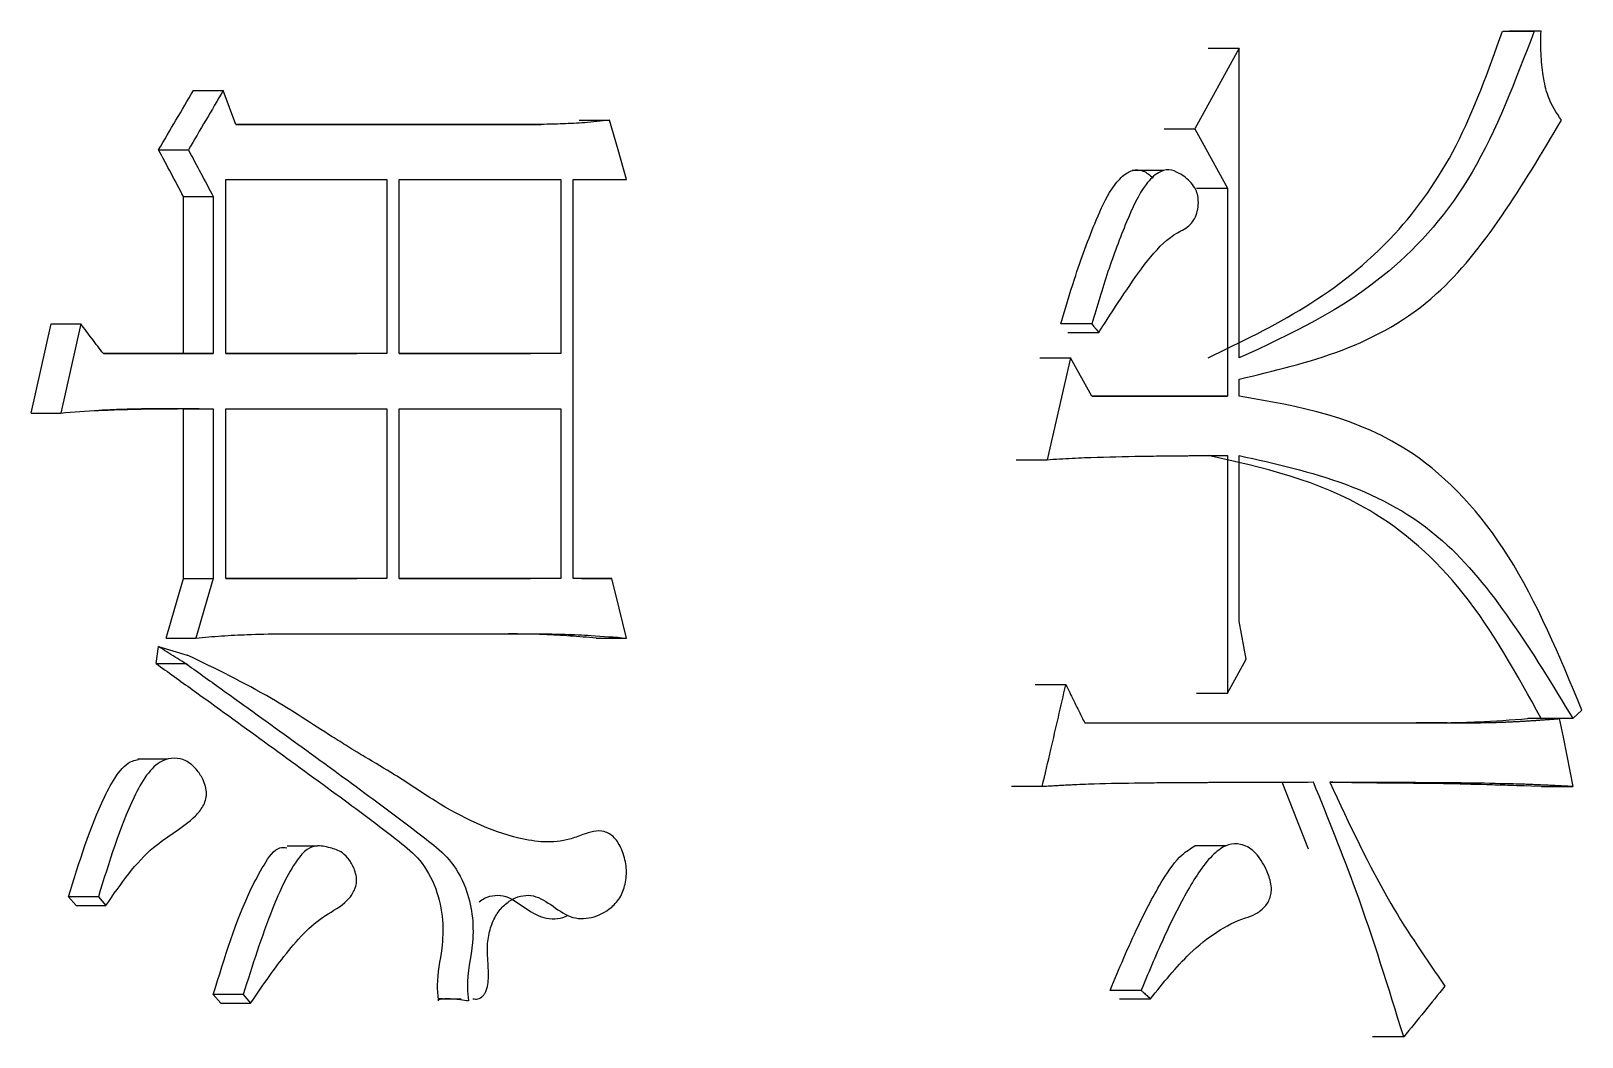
# Model space of a CAD drawing. Header units: millimetres. Extents: x 2379 to 4059, y 879 to 2067.
# Drawn here: x 3146.881 to 3150.835, y 1058.726 to 1061.289 of the extents above; entities that cross this region are included whole.
import ezdxf

# ---------------------------------------------------------------- set-up
doc = ezdxf.new("R2010")
doc.units = ezdxf.units.MM

msp = doc.modelspace()

# ---------------------------------------------------------------- linework, layer by layer
at = {"color": 7, "linetype": 'Continuous', "lineweight": 25}
for p, q in [((3150.7306, 1061.2895), (3150.6506, 1061.2895)), ((3150.7306, 1061.2895), (3150.7132, 1061.2895)), ((3149.9612, 1061.2462), (3149.8482, 1061.0406)), ((3149.8821, 1061.2462), (3149.9612, 1061.2462)), ((3149.9612, 1060.4565), (3149.9612, 1061.2462)), ((3147.2947, 1061.138), (3147.3708, 1061.138)), ((3148.2783, 1061.0623), (3148.3556, 1061.0623)), ((3148.1817, 1061.0514), (3147.4026, 1061.0514)), ((3147.4026, 1061.0514), (3148.1045, 1061.0514)), ((3148.1046, 1061.0514), (3148.1817, 1061.0514)), ((3149.7693, 1061.0406), (3149.8482, 1061.0406)), ((3149.8482, 1061.0406), (3149.9315, 1060.8892)), ((3147.2059, 1060.9865), (3147.2819, 1060.9865)), ((3147.3772, 1060.4673), (3147.3772, 1060.9108)), ((3147.3772, 1060.9108), (3147.7877, 1060.9108)), ((3147.7877, 1060.9108), (3147.7877, 1060.4673)), ((3147.8191, 1060.4673), (3147.8191, 1060.9108)), ((3147.8191, 1060.9108), (3148.2315, 1060.9108)), ((3148.2315, 1060.9108), (3148.2315, 1060.4673)), ((3148.2625, 1060.9108), (3148.399, 1060.9108)), ((3148.2625, 1059.894), (3148.2625, 1060.9108)), ((3149.7677, 1060.9338), (3149.6883, 1060.9338)), ((3147.2693, 1060.8675), (3147.3454, 1060.8675)), ((3147.2693, 1060.4673), (3147.2693, 1060.8675)), ((3147.3454, 1060.8675), (3147.3454, 1060.4673)), ((3149.8525, 1060.8892), (3149.9315, 1060.8892)), ((3149.9315, 1060.8892), (3149.9315, 1060.3592)), ((3146.9318, 1060.543), (3147.0075, 1060.543)), ((3149.5851, 1060.5431), (3149.5061, 1060.5431)), ((3149.524, 1060.5215), (3149.6031, 1060.5215)), ((3147.3454, 1060.4673), (3147.0651, 1060.4673)), ((3147.0651, 1060.4673), (3147.2693, 1060.4673)), ((3147.2693, 1060.4673), (3147.3454, 1060.4673)), ((3147.7877, 1060.4673), (3147.3772, 1060.4673)), ((3147.3772, 1060.4673), (3147.711, 1060.4673)), ((3147.7877, 1060.4673), (3147.711, 1060.4673)), ((3148.2315, 1060.4673), (3147.8191, 1060.4673)), ((3147.8191, 1060.4673), (3148.1542, 1060.4673)), ((3148.2315, 1060.4673), (3148.1543, 1060.4673)), ((3149.4525, 1060.4565), (3149.5311, 1060.4565)), ((3149.5311, 1060.4565), (3149.471, 1060.1969)), ((3149.5851, 1060.3592), (3149.5311, 1060.4565)), ((3149.9612, 1060.3592), (3149.9612, 1060.4024)), ((3149.9315, 1060.3592), (3149.5851, 1060.3592)), ((3149.5851, 1060.3592), (3149.852, 1060.3592)), ((3149.8525, 1060.3592), (3149.9315, 1060.3592)), ((3146.8807, 1060.3159), (3146.9563, 1060.3159)), ((3147.2693, 1060.3267), (3147.3454, 1060.3267)), ((3147.2693, 1059.894), (3147.2693, 1060.3267)), ((3147.3454, 1060.3267), (3147.3454, 1059.894)), ((3147.3772, 1059.894), (3147.3772, 1060.3267)), ((3147.3772, 1060.3267), (3147.7877, 1060.3267)), ((3147.7877, 1060.3267), (3147.7877, 1059.894)), ((3147.8191, 1059.894), (3147.8191, 1060.3267)), ((3147.8191, 1060.3267), (3148.2315, 1060.3267)), ((3148.2315, 1060.3267), (3148.2315, 1059.894)), ((3149.3924, 1060.1969), (3149.471, 1060.1969)), ((3149.9315, 1060.2077), (3149.9315, 1059.6019)), ((3149.9612, 1059.7858), (3149.9612, 1060.2077)), ((3147.2693, 1059.894), (3147.3454, 1059.894)), ((3147.7877, 1059.894), (3147.3772, 1059.894)), ((3147.3772, 1059.894), (3147.711, 1059.894)), ((3147.7877, 1059.894), (3147.711, 1059.894)), ((3148.2315, 1059.894), (3147.8191, 1059.894)), ((3147.8191, 1059.894), (3148.1542, 1059.894)), ((3148.2315, 1059.894), (3148.1543, 1059.894)), ((3148.3618, 1059.894), (3148.2625, 1059.894)), ((3148.2845, 1059.894), (3148.3618, 1059.894)), ((3149.979, 1059.6885), (3149.9612, 1059.7858)), ((3147.1995, 1059.6776), (3147.2059, 1059.7209)), ((3147.2059, 1059.7209), (3147.2787, 1059.6993)), ((3147.2249, 1059.7425), (3147.301, 1059.7425)), ((3147.5166, 1059.7534), (3148.1755, 1059.7534)), ((3148.0984, 1059.7534), (3148.1755, 1059.7534)), ((3148.3216, 1059.7426), (3148.399, 1059.7426)), ((3149.9315, 1059.6019), (3149.979, 1059.6885)), ((3149.5191, 1059.6236), (3149.4405, 1059.6236)), ((3149.8524, 1059.6019), (3149.9315, 1059.6019)), ((3150.8118, 1059.5371), (3150.835, 1059.5587)), ((3149.5671, 1059.5262), (3150.4916, 1059.5262)), ((3149.5671, 1059.5262), (3150.4114, 1059.5262)), ((3150.4916, 1059.5262), (3150.4119, 1059.5262)), ((3150.777, 1059.5371), (3150.6969, 1059.5371)), ((3150.8118, 1059.5371), (3150.7316, 1059.5371)), ((3147.229, 1059.4342), (3147.1531, 1059.4342)), ((3149.4589, 1059.364), (3149.3804, 1059.364)), ((3150.1375, 1059.2046), (3150.071, 1059.3748)), ((3150.2537, 1059.3743), (3150.1922, 1059.3745)), ((3150.7312, 1059.364), (3150.6566, 1059.3668)), ((3150.7316, 1059.364), (3150.8118, 1059.364)), ((3147.6107, 1059.2124), (3147.5338, 1059.2124)), ((3149.9276, 1059.2131), (3149.848, 1059.2131)), ((3146.9957, 1059.0611), (3146.9766, 1059.0827)), ((3146.9957, 1059.0611), (3147.0715, 1059.0611)), ((3147.0523, 1059.0827), (3147.0715, 1059.0611)), ((3147.3644, 1058.8123), (3147.3454, 1058.8339)), ((3147.3644, 1058.8123), (3147.4406, 1058.8123)), ((3147.4216, 1058.8339), (3147.4406, 1058.8123)), ((3149.6557, 1058.8231), (3149.7349, 1058.8231)), ((3150.3804, 1058.7259), (3150.3008, 1058.7259))]:
    msp.add_line(p, q, dxfattribs=at)
at = {"color": 7, "linetype": 'Continuous', "lineweight": 25, "flags": 128}
for points in [[(3150.6331, 1061.2895), (3150.665, 1061.2895), (3150.7132, 1061.2895)], [(3147.4026, 1061.0514), (3147.3867, 1061.0947), (3147.3708, 1061.138)], [(3148.399, 1060.9108), (3148.3773, 1060.9865), (3148.3556, 1061.0623)], [(3146.8807, 1060.3159), (3146.9063, 1060.4294), (3146.9318, 1060.543)], [(3147.0075, 1060.543), (3146.9819, 1060.4294), (3146.9563, 1060.3159)], [(3149.5851, 1060.5431), (3149.5897, 1060.5376), (3149.5964, 1060.5295), (3149.6031, 1060.5215)], [(3147.2249, 1059.7425), (3147.2471, 1059.8183), (3147.2693, 1059.894)], [(3147.3454, 1059.894), (3147.3232, 1059.8183), (3147.301, 1059.7425)], [(3148.399, 1059.7426), (3148.3804, 1059.8183), (3148.3618, 1059.894)], [(3147.1995, 1059.6776), (3147.2337, 1059.6776), (3147.2546, 1059.6776), (3147.2755, 1059.6776)], [(3150.777, 1059.5371), (3150.7866, 1059.4897), (3150.7961, 1059.4424), (3150.8118, 1059.364)], [(3147.0523, 1059.0827), (3147.0242, 1059.0827), (3147.0004, 1059.0827), (3146.9766, 1059.0827)], [(3147.4216, 1058.8339), (3147.3938, 1058.8339), (3147.3696, 1058.8339), (3147.3454, 1058.8339)]]:
    msp.add_lwpolyline(points, dxfattribs=at)
at = {"color": 7, "linetype": 'Continuous', "lineweight": 25}
for points, knots in [([(3149.8817, 1060.4565), (3150.0486, 1060.5371), (3150.283, 1060.6503), (3150.5243, 1060.9878), (3150.5963, 1061.1881), (3150.6327, 1061.2895)], [0, 0, 0, 0, 0.549349, 0.771863, 1, 1, 1, 1]), ([(3150.7132, 1061.2895), (3150.665, 1061.1625), (3150.5701, 1060.9121), (3150.3071, 1060.6157), (3150.0917, 1060.5166), (3149.9612, 1060.4565)], [0, 0, 0, 0, 0.288413, 0.568681, 1, 1, 1, 1]), ([(3150.7828, 1061.0623), (3150.7701, 1061.081), (3150.7488, 1061.1123), (3150.7351, 1061.1756), (3150.7295, 1061.232), (3150.7303, 1061.2703), (3150.7306, 1061.2895)], [0, 0, 0, 0, 0.328875, 0.550213, 0.774687, 1, 1, 1, 1]), ([(3147.2059, 1060.9865), (3147.2207, 1061.0118), (3147.2503, 1061.0623), (3147.2799, 1061.1127), (3147.2947, 1061.138)], [0, 0, 0, 0, 0.4999986, 1, 1, 1, 1]), ([(3147.3708, 1061.138), (3147.356, 1061.1127), (3147.3264, 1061.0623), (3147.2967, 1061.0118), (3147.2819, 1060.9865)], [0, 0, 0, 0, 0.499999, 1, 1, 1, 1]), ([(3148.3556, 1061.0623), (3148.3343, 1061.0599), (3148.2948, 1061.0556), (3148.2368, 1061.0526), (3148.2001, 1061.0518), (3148.1817, 1061.0514)], [0, 0, 0, 0, 0.368696, 0.68428, 1, 1, 1, 1]), ([(3149.9612, 1060.4024), (3150.1385, 1060.4442), (3150.4589, 1060.5196), (3150.6829, 1060.8948), (3150.7828, 1061.0623)], [0, 0, 0, 0, 0.55346, 1, 1, 1, 1]), ([(3147.2693, 1060.8675), (3147.2588, 1060.8874), (3147.2376, 1060.927), (3147.2164, 1060.9667), (3147.2059, 1060.9865)], [0, 0, 0, 0, 0.5, 1, 1, 1, 1]), ([(3147.2819, 1060.9865), (3147.2925, 1060.9667), (3147.3137, 1060.927), (3147.3349, 1060.8874), (3147.3454, 1060.8675)], [0, 0, 0, 0, 0.5, 1, 1, 1, 1]), ([(3149.5061, 1060.5431), (3149.5175, 1060.5814), (3149.5445, 1060.6724), (3149.5871, 1060.7883), (3149.6277, 1060.8787), (3149.661, 1060.9193), (3149.6886, 1060.9372), (3149.7168, 1060.9358), (3149.7332, 1060.9221), (3149.7415, 1060.9153)], [0, 0, 0, 0, 0.214509, 0.509856, 0.682333, 0.775387, 0.849127, 0.923756, 1, 1, 1, 1]), ([(3149.6031, 1060.5215), (3149.6078, 1060.5289), (3149.6312, 1060.5659), (3149.6935, 1060.6589), (3149.7636, 1060.7602), (3149.8311, 1060.7886), (3149.8478, 1060.8103), (3149.8549, 1060.83), (3149.8576, 1060.8507), (3149.8559, 1060.8698), (3149.8497, 1060.8877), (3149.8342, 1060.9095), (3149.8106, 1060.9266), (3149.7819, 1060.939), (3149.7516, 1060.9295), (3149.7111, 1060.8886), (3149.67, 1060.7975), (3149.6252, 1060.6772), (3149.5985, 1060.5879), (3149.5851, 1060.5431)], [0, 0, 0, 0, 0.025946, 0.129765, 0.338783, 0.385933, 0.404152, 0.422428, 0.440778, 0.454644, 0.468541, 0.48998, 0.535407, 0.570955, 0.607001, 0.655235, 0.757864, 0.878395, 1, 1, 1, 1]), ([(3147.0651, 1060.4673), (3147.0555, 1060.4799), (3147.0363, 1060.5052), (3147.0171, 1060.5304), (3147.0075, 1060.543)], [0, 0, 0, 0, 0.5000004, 1, 1, 1, 1]), ([(3150.835, 1059.5587), (3150.7776, 1059.6967), (3150.6647, 1059.9687), (3150.3634, 1060.2891), (3150.1129, 1060.3327), (3149.9612, 1060.3592)], [0, 0, 0, 0, 0.289357, 0.569882, 1, 1, 1, 1]), ([(3146.9563, 1060.3159), (3146.9888, 1060.3186), (3147.0254, 1060.3217), (3147.064, 1060.3238), (3147.0742, 1060.3243), (3147.0843, 1060.3248), (3147.0965, 1060.3253), (3147.1087, 1060.3257), (3147.1209, 1060.3261), (3147.1331, 1060.3264), (3147.1453, 1060.3267), (3147.1574, 1060.327), (3147.1696, 1060.3272), (3147.1818, 1060.3273), (3147.1939, 1060.3274), (3147.2061, 1060.3275), (3147.2182, 1060.3275), (3147.2304, 1060.3275), (3147.2425, 1060.3275), (3147.2547, 1060.3275), (3147.2648, 1060.3274), (3147.2729, 1060.3274), (3147.279, 1060.3273), (3147.285, 1060.3273), (3147.2911, 1060.3272), (3147.2972, 1060.3272), (3147.3032, 1060.3271), (3147.3093, 1060.3271), (3147.3154, 1060.327), (3147.3214, 1060.3269), (3147.3275, 1060.3269), (3147.3355, 1060.3268), (3147.3415, 1060.3267), (3147.3454, 1060.3267)], [0, 0, 0, 0, 0.250151, 0.281419, 0.297053, 0.328322, 0.35959, 0.390858, 0.422126, 0.453395, 0.484663, 0.515931, 0.5472, 0.578468, 0.609736, 0.641004, 0.672273, 0.703541, 0.734809, 0.766077, 0.797346, 0.81298, 0.828614, 0.844248, 0.859882, 0.875516, 0.891151, 0.906785, 0.922419, 0.938053, 0.953687, 0.969321, 1, 1, 1, 1]), ([(3147.0422, 1060.3225), (3147.0432, 1060.3225), (3147.053, 1060.3222), (3147.1471, 1060.3265), (3147.2099, 1060.3267), (3147.2445, 1060.3268), (3147.2546, 1060.3268), (3147.2544, 1060.3268), (3147.2543, 1060.3268)], [0, 0, 0, 0, 0.055768, 0.55582, 0.7982, 0.940395, 0.975861, 1, 1, 1, 1]), ([(3149.471, 1060.1969), (3149.4923, 1060.1984), (3149.5243, 1060.2006), (3149.599, 1060.2035), (3149.6734, 1060.2056), (3149.7398, 1060.2064), (3149.765, 1060.2067), (3149.7716, 1060.2068), (3149.7782, 1060.2068), (3149.7862, 1060.2069), (3149.7941, 1060.207), (3149.8007, 1060.2071), (3149.8073, 1060.2071), (3149.814, 1060.2072), (3149.8219, 1060.2072), (3149.8298, 1060.2073), (3149.8378, 1060.2073), (3149.8444, 1060.2074), (3149.851, 1060.2074), (3149.8576, 1060.2074), (3149.8655, 1060.2075), (3149.8722, 1060.2075), (3149.8774, 1060.2075), (3149.8814, 1060.2075), (3149.8854, 1060.2075), (3149.8893, 1060.2076), (3149.8933, 1060.2076), (3149.8973, 1060.2076), (3149.9012, 1060.2076), (3149.9052, 1060.2076), (3149.9091, 1060.2076), (3149.9131, 1060.2077), (3149.9164, 1060.2077), (3149.9197, 1060.2077), (3149.9245, 1060.2077), (3149.9287, 1060.2077), (3149.9315, 1060.2077)], [0, 0, 0, 0, 0.138343, 0.207516, 0.484205, 0.622549, 0.639842, 0.648489, 0.665782, 0.683074, 0.700367, 0.71766, 0.726307, 0.7436, 0.760893, 0.778185, 0.795478, 0.812771, 0.821418, 0.838711, 0.856004, 0.873296, 0.881943, 0.890589, 0.899236, 0.907882, 0.916529, 0.925175, 0.933822, 0.942468, 0.951115, 0.959761, 0.968407, 0.972731, 0.981377, 1, 1, 1, 1]), ([(3150.7312, 1059.5371), (3150.6685, 1059.6504), (3150.5445, 1059.8745), (3150.2528, 1060.1251), (3150.0219, 1060.1765), (3149.8817, 1060.2077)], [0, 0, 0, 0, 0.287054, 0.56721, 1, 1, 1, 1]), ([(3149.9612, 1060.2077), (3150.144, 1060.1666), (3150.4748, 1060.0923), (3150.7077, 1059.7087), (3150.8118, 1059.5371)], [0, 0, 0, 0, 0.552698, 1, 1, 1, 1]), ([(3147.2814, 1059.6733), (3147.2667, 1059.6825), (3147.2448, 1059.6962), (3147.2208, 1059.7114), (3147.2103, 1059.718), (3147.207, 1059.7202), (3147.2059, 1059.7209)], [0, 0, 0, 0, 0.582257, 0.869629, 0.954439, 1, 1, 1, 1]), ([(3147.301, 1059.7425), (3147.3228, 1059.7445), (3147.3666, 1059.7483), (3147.4385, 1059.7521), (3147.4884, 1059.7529), (3147.5166, 1059.7534)], [0, 0, 0, 0, 0.303893, 0.607799, 1, 1, 1, 1]), ([(3148.3215, 1059.7426), (3148.2994, 1059.7443), (3148.2552, 1059.7477), (3148.1808, 1059.7521), (3148.1284, 1059.7529), (3148.0983, 1059.7534)], [0, 0, 0, 0, 0.29793, 0.595868, 1, 1, 1, 1]), ([(3148.1755, 1059.7534), (3148.1977, 1059.7531), (3148.2422, 1059.7524), (3148.3167, 1059.749), (3148.3689, 1059.7449), (3148.399, 1059.7426)], [0, 0, 0, 0, 0.297543, 0.595099, 1, 1, 1, 1]), ([(3147.1995, 1059.6776), (3147.2303, 1059.6555), (3147.3841, 1059.5449), (3147.5914, 1059.3945), (3147.7846, 1059.2524), (3147.874, 1059.1798), (3147.9145, 1059.1097), (3147.9326, 1059.0278), (3147.9293, 1058.9432), (3147.9134, 1058.8763), (3147.9176, 1058.8311), (3147.9189, 1058.8176)], [0, 0, 0, 0, 0.101474, 0.507349, 0.687605, 0.74902, 0.811274, 0.865807, 0.912165, 0.973682, 1, 1, 1, 1]), ([(3147.2729, 1059.6794), (3147.3037, 1059.6573), (3147.4576, 1059.5469), (3147.6655, 1059.3972), (3147.8588, 1059.2536), (3147.9492, 1059.1818), (3147.9886, 1059.1154), (3148.0076, 1059.0394), (3148.009, 1058.9511), (3147.9893, 1058.8792), (3147.9946, 1058.8291), (3147.9958, 1058.8176)], [0, 0, 0, 0, 0.101091, 0.505417, 0.686144, 0.747623, 0.809949, 0.856214, 0.902538, 0.977672, 1, 1, 1, 1]), ([(3148.0071, 1058.8231), (3148.0115, 1058.8225), (3148.0203, 1058.8213), (3148.0308, 1058.8281), (3148.0377, 1058.8362), (3148.0433, 1058.8472), (3148.048, 1058.8712), (3148.0465, 1058.9017), (3148.045, 1058.9293), (3148.0438, 1058.9571), (3148.0471, 1058.9899), (3148.0596, 1059.0266), (3148.0789, 1059.0556), (3148.1026, 1059.0749), (3148.1286, 1059.086), (3148.1642, 1059.0891), (3148.2064, 1059.0644), (3148.2545, 1059.0262), (3148.3101, 1059.0266), (3148.3546, 1059.0475), (3148.3812, 1059.0776), (3148.3919, 1059.1012), (3148.3968, 1059.1204), (3148.399, 1059.141), (3148.3982, 1059.1624), (3148.3941, 1059.1834), (3148.3872, 1059.203), (3148.3784, 1059.2205), (3148.3679, 1059.2343), (3148.3556, 1059.2441), (3148.329, 1059.2556), (3148.294, 1059.2442), (3148.2236, 1059.2172), (3148.0924, 1059.2297), (3147.9443, 1059.3018), (3147.8179, 1059.3896), (3147.7509, 1059.4281), (3147.7171, 1059.4484), (3147.7071, 1059.4544), (3147.7038, 1059.4564), (3147.7013, 1059.458), (3147.6965, 1059.461), (3147.6787, 1059.4722), (3147.6105, 1059.5148), (3147.4769, 1059.6036), (3147.3511, 1059.6643), (3147.2787, 1059.6993)], [0, 0, 0, 0, 0.00737, 0.015009, 0.018555, 0.022128, 0.030111, 0.045178, 0.055064, 0.060343, 0.075509, 0.090437, 0.104896, 0.120548, 0.135595, 0.150698, 0.180779, 0.211233, 0.242231, 0.273349, 0.290015, 0.297441, 0.304692, 0.312416, 0.319982, 0.327794, 0.336224, 0.34425, 0.351944, 0.359644, 0.367692, 0.398957, 0.418859, 0.492604, 0.619034, 0.682459, 0.727701, 0.740175, 0.743874, 0.745883, 0.74615, 0.748384, 0.7547, 0.77878, 0.872725, 1, 1, 1, 1]), ([(3149.4589, 1059.364), (3149.4662, 1059.3955), (3149.4799, 1059.4545), (3149.5, 1059.541), (3149.5127, 1059.5961), (3149.5191, 1059.6236)], [0, 0, 0, 0, 0.364009, 0.682004, 1, 1, 1, 1]), ([(3149.5191, 1059.6236), (3149.5256, 1059.6105), (3149.5368, 1059.5877), (3149.5528, 1059.5552), (3149.5624, 1059.5359), (3149.5671, 1059.5262)], [0, 0, 0, 0, 0.404151, 0.702075, 1, 1, 1, 1]), ([(3150.4114, 1059.5262), (3150.438, 1059.5263), (3150.4911, 1059.5264), (3150.5862, 1059.5289), (3150.6545, 1059.534), (3150.6965, 1059.5371)], [0, 0, 0, 0, 0.278433, 0.556876, 1, 1, 1, 1]), ([(3150.4916, 1059.5262), (3150.5182, 1059.5263), (3150.5514, 1059.5264), (3150.5878, 1059.527), (3150.5994, 1059.5272), (3150.606, 1059.5274), (3150.611, 1059.5275), (3150.616, 1059.5276), (3150.6201, 1059.5278), (3150.6242, 1059.5279), (3150.6284, 1059.528), (3150.6333, 1059.5282), (3150.6383, 1059.5284), (3150.6424, 1059.5286), (3150.6466, 1059.5288), (3150.6507, 1059.5289), (3150.6557, 1059.5292), (3150.6606, 1059.5294), (3150.6656, 1059.5297), (3150.6697, 1059.5299), (3150.6738, 1059.5301), (3150.678, 1059.5303), (3150.6829, 1059.5306), (3150.687, 1059.5309), (3150.6912, 1059.5311), (3150.6953, 1059.5314), (3150.7002, 1059.5317), (3150.7052, 1059.532), (3150.7093, 1059.5323), (3150.7134, 1059.5325), (3150.7175, 1059.5328), (3150.7225, 1059.5331), (3150.7274, 1059.5335), (3150.7316, 1059.5338), (3150.7357, 1059.5341), (3150.7398, 1059.5343), (3150.7447, 1059.5347), (3150.7497, 1059.5351), (3150.7538, 1059.5353), (3150.7579, 1059.5356), (3150.762, 1059.5359), (3150.767, 1059.5363), (3150.772, 1059.5367), (3150.7754, 1059.5369), (3150.777, 1059.5371)], [0, 0, 0, 0, 0.278068, 0.347585, 0.382343, 0.399722, 0.417101, 0.434481, 0.45186, 0.460549, 0.477929, 0.495308, 0.512687, 0.530066, 0.538756, 0.556135, 0.573514, 0.590893, 0.608273, 0.625652, 0.634341, 0.651721, 0.6691, 0.686479, 0.695168, 0.712548, 0.729927, 0.747306, 0.764685, 0.773375, 0.790754, 0.808133, 0.825512, 0.842892, 0.851581, 0.86896, 0.88634, 0.903719, 0.921098, 0.929788, 0.947167, 0.964546, 0.982273, 1, 1, 1, 1]), ([(3146.9766, 1059.0827), (3147.0035, 1059.1711), (3147.0373, 1059.2822), (3147.0972, 1059.394), (3147.1288, 1059.4285), (3147.1494, 1059.4318), (3147.1546, 1059.4327)], [0, 0, 0, 0, 0.631825, 0.793272, 0.948374, 1, 1, 1, 1]), ([(3147.0715, 1059.0611), (3147.1097, 1059.1161), (3147.1775, 1059.2136), (3147.2744, 1059.2602), (3147.3169, 1059.3079), (3147.326, 1059.3283), (3147.3292, 1059.3463), (3147.3261, 1059.3655), (3147.3173, 1059.3869), (3147.301, 1059.4112), (3147.2761, 1059.4322), (3147.2454, 1059.4383), (3147.2095, 1059.4307), (3147.173, 1059.3948), (3147.1133, 1059.2813), (3147.0793, 1059.1707), (3147.0523, 1059.0827)], [0, 0, 0, 0, 0.207529, 0.367373, 0.400836, 0.41667, 0.431354, 0.448141, 0.466694, 0.497248, 0.538464, 0.578549, 0.619959, 0.682144, 0.746848, 1, 1, 1, 1]), ([(3150.1507, 1059.3748), (3150.1129, 1059.3747), (3150.0703, 1059.3746), (3150.0252, 1059.3745), (3150.0133, 1059.3745), (3150.0038, 1059.3745), (3149.992, 1059.3744), (3149.9801, 1059.3744), (3149.9611, 1059.3743), (3149.9421, 1059.3743), (3149.9183, 1059.3742), (3149.8992, 1059.3741), (3149.8754, 1059.3739), (3149.8563, 1059.3738), (3149.823, 1059.3736), (3149.7895, 1059.3733), (3149.7417, 1059.3731), (3149.674, 1059.3722), (3149.6059, 1059.371), (3149.5521, 1059.3689), (3149.5325, 1059.368), (3149.5178, 1059.3673), (3149.5055, 1059.3666), (3149.4957, 1059.3661), (3149.4859, 1059.3655), (3149.4736, 1059.3648), (3149.4638, 1059.3642), (3149.4589, 1059.364)], [0, 0, 0, 0, 0.165615, 0.186317, 0.196668, 0.21737, 0.227722, 0.248424, 0.269126, 0.31053, 0.331232, 0.372636, 0.393338, 0.434742, 0.455444, 0.538253, 0.579657, 0.662465, 0.831215, 0.873409, 0.894506, 0.915603, 0.9367, 0.947248, 0.957797, 0.978898, 1, 1, 1, 1]), ([(3150.3804, 1058.7259), (3150.3417, 1058.8513), (3150.2726, 1059.0748), (3150.1879, 1059.2833), (3150.1507, 1059.3748)], [0, 0, 0, 0, 0.561153, 1, 1, 1, 1]), ([(3150.192, 1059.3748), (3150.2419, 1059.2683), (3150.3303, 1059.0795), (3150.4385, 1058.9235), (3150.4857, 1058.8555)], [0, 0, 0, 0, 0.563978, 1, 1, 1, 1]), ([(3150.8118, 1059.364), (3150.8074, 1059.3642), (3150.7986, 1059.3647), (3150.7876, 1059.3653), (3150.7766, 1059.3658), (3150.7678, 1059.3663), (3150.7568, 1059.3668), (3150.748, 1059.3673), (3150.737, 1059.3678), (3150.7282, 1059.3682), (3150.7172, 1059.3686), (3150.7084, 1059.369), (3150.6995, 1059.3694), (3150.6907, 1059.3697), (3150.6753, 1059.3702), (3150.6267, 1059.3714), (3150.5736, 1059.3727), (3150.4938, 1059.3734), (3150.4449, 1059.3738), (3150.4004, 1059.374), (3150.3893, 1059.3741), (3150.3804, 1059.3741), (3150.3715, 1059.3742), (3150.3626, 1059.3742), (3150.3514, 1059.3743), (3150.3425, 1059.3743), (3150.3313, 1059.3743), (3150.3224, 1059.3744), (3150.3113, 1059.3744), (3150.3023, 1059.3745), (3150.2912, 1059.3745), (3150.2822, 1059.3745), (3150.2733, 1059.3746), (3150.2644, 1059.3746), (3150.2554, 1059.3746), (3150.2476, 1059.3746), (3150.242, 1059.3746), (3150.2376, 1059.3747), (3150.232, 1059.3747), (3150.2275, 1059.3747), (3150.223, 1059.3747), (3150.2185, 1059.3747), (3150.2141, 1059.3747), (3150.2085, 1059.3747), (3150.204, 1059.3748), (3150.1982, 1059.3748), (3150.1945, 1059.3748), (3150.1921, 1059.3748)], [0, 0, 0, 0, 0.0214794, 0.0429589, 0.0536986, 0.0751781, 0.0859178, 0.1073972, 0.118137, 0.1396164, 0.1503561, 0.1718356, 0.1825753, 0.1933151, 0.2147945, 0.2577535, 0.4295896, 0.4725486, 0.6443843, 0.6658637, 0.6873432, 0.6980829, 0.7088226, 0.7303021, 0.7410418, 0.7625212, 0.773261, 0.7947404, 0.8054801, 0.8269596, 0.8376993, 0.8591787, 0.8699185, 0.8806582, 0.9021376, 0.9128774, 0.9182472, 0.9289869, 0.9343568, 0.9450965, 0.9504664, 0.9558363, 0.966576, 0.9719458, 0.9826856, 0.9880554, 1, 1, 1, 1]), ([(3150.2484, 1059.3744), (3150.3329, 1059.3738), (3150.4575, 1059.373), (3150.5916, 1059.3695), (3150.6559, 1059.3675), (3150.6814, 1059.3666), (3150.6873, 1059.3664), (3150.6879, 1059.3664), (3150.6879, 1059.3664), (3150.6879, 1059.3664)], [0, 0, 0, 0, 0.536997, 0.791256, 0.944497, 0.993019, 0.997393, 0.999213, 1, 1, 1, 1]), ([(3147.3454, 1058.8339), (3147.3742, 1058.9286), (3147.4104, 1059.0473), (3147.4731, 1059.1631), (3147.5042, 1059.211), (3147.5271, 1059.2087), (3147.5331, 1059.2082)], [0, 0, 0, 0, 0.628291, 0.787843, 0.943892, 1, 1, 1, 1]), ([(3147.4406, 1058.8123), (3147.4683, 1058.8527), (3147.5265, 1058.9374), (3147.6096, 1059.0292), (3147.6764, 1059.0597), (3147.7003, 1059.0899), (3147.708, 1059.1058), (3147.711, 1059.12), (3147.7104, 1059.1356), (3147.705, 1059.1558), (3147.6931, 1059.1779), (3147.672, 1059.2), (3147.642, 1059.2084), (3147.6117, 1059.2155), (3147.5816, 1059.2048), (3147.54, 1059.1539), (3147.4833, 1059.0292), (3147.445, 1058.9079), (3147.4216, 1058.8339)], [0, 0, 0, 0, 0.145124, 0.304252, 0.383323, 0.40611, 0.420719, 0.431527, 0.442364, 0.458238, 0.484495, 0.512276, 0.553409, 0.599258, 0.628708, 0.668116, 0.797317, 1, 1, 1, 1]), ([(3149.6317, 1058.8447), (3149.6549, 1058.8999), (3149.6964, 1058.9985), (3149.7574, 1059.1148), (3149.8063, 1059.1873), (3149.8369, 1059.2059), (3149.8478, 1059.2126)], [0, 0, 0, 0, 0.386582, 0.691179, 0.890462, 1, 1, 1, 1]), ([(3149.7349, 1058.8231), (3149.7674, 1058.8638), (3149.8406, 1058.9553), (3149.9356, 1059.0177), (3149.9986, 1059.0361), (3150.0175, 1059.0488), (3150.0304, 1059.0617), (3150.0393, 1059.0782), (3150.0431, 1059.0918), (3150.0435, 1059.1081), (3150.039, 1059.1318), (3150.025, 1059.1654), (3150.0003, 1059.2016), (3149.9663, 1059.2193), (3149.9321, 1059.2182), (3149.8844, 1059.1872), (3149.8302, 1059.1047), (3149.7699, 1058.985), (3149.7316, 1058.8938), (3149.7117, 1058.8465), (3149.7109, 1058.8447)], [0, 0, 0, 0, 0.148093, 0.332862, 0.364698, 0.380614, 0.406973, 0.418965, 0.429085, 0.43924, 0.454283, 0.483092, 0.528609, 0.572041, 0.609672, 0.651115, 0.755731, 0.873051, 0.995164, 1, 1, 1, 1]), ([(3148.0234, 1059.0705), (3148.0277, 1059.0736), (3148.0406, 1059.083), (3148.064, 1059.0881), (3148.1011, 1059.0849), (3148.1423, 1059.0506), (3148.1944, 1059.0231), (3148.2325, 1059.0267), (3148.2496, 1059.0362), (3148.2497, 1059.0362)], [0, 0, 0, 0, 0.0611875, 0.1807988, 0.2971969, 0.5319522, 0.7661169, 0.9995646, 1, 1, 1, 1]), ([(3150.4857, 1058.8555), (3150.4682, 1058.8339), (3150.4331, 1058.7907), (3150.398, 1058.7475), (3150.3804, 1058.7259)], [0, 0, 0, 0, 0.4999998, 1, 1, 1, 1]), ([(3147.9301, 1058.8231), (3147.9276, 1058.8231), (3147.9238, 1058.8231), (3147.9199, 1058.8231), (3147.9187, 1058.8231), (3147.9186, 1058.8231), (3147.9186, 1058.8231), (3147.9217, 1058.8231), (3147.9391, 1058.8231), (3147.9557, 1058.8231), (3147.9704, 1058.8231), (3147.977, 1058.8231)], [0, 0, 0, 0, 0.13378, 0.2044, 0.212318, 0.214881, 0.216602, 0.217222, 0.490673, 0.769444, 1, 1, 1, 1]), ([(3147.9958, 1058.8176), (3147.9826, 1058.8196), (3147.9597, 1058.8231), (3147.9346, 1058.8233), (3147.9222, 1058.8214), (3147.9193, 1058.8196), (3147.9188, 1058.8186), (3147.9188, 1058.818), (3147.9188, 1058.8177), (3147.9188, 1058.8176)], [0, 0, 0, 0, 0.493604, 0.861876, 0.955662, 0.982084, 0.991539, 0.995796, 1, 1, 1, 1]), ([(3149.7109, 1058.8447), (3149.7043, 1058.8447), (3149.6911, 1058.8447), (3149.6713, 1058.8447), (3149.6517, 1058.8447), (3149.6386, 1058.8447), (3149.6321, 1058.8447)], [0, 0, 0, 0, 0.251199, 0.502399, 0.753599, 1, 1, 1, 1]), ([(3149.7109, 1058.8447), (3149.713, 1058.8429), (3149.718, 1058.8384), (3149.726, 1058.8311), (3149.7319, 1058.8258), (3149.7349, 1058.8231)], [0, 0, 0, 0, 0.2564518, 0.6282259, 1, 1, 1, 1])]:
    msp.add_open_spline(points, degree=3, knots=knots, dxfattribs=at)

doc.saveas('drawing.dxf')
